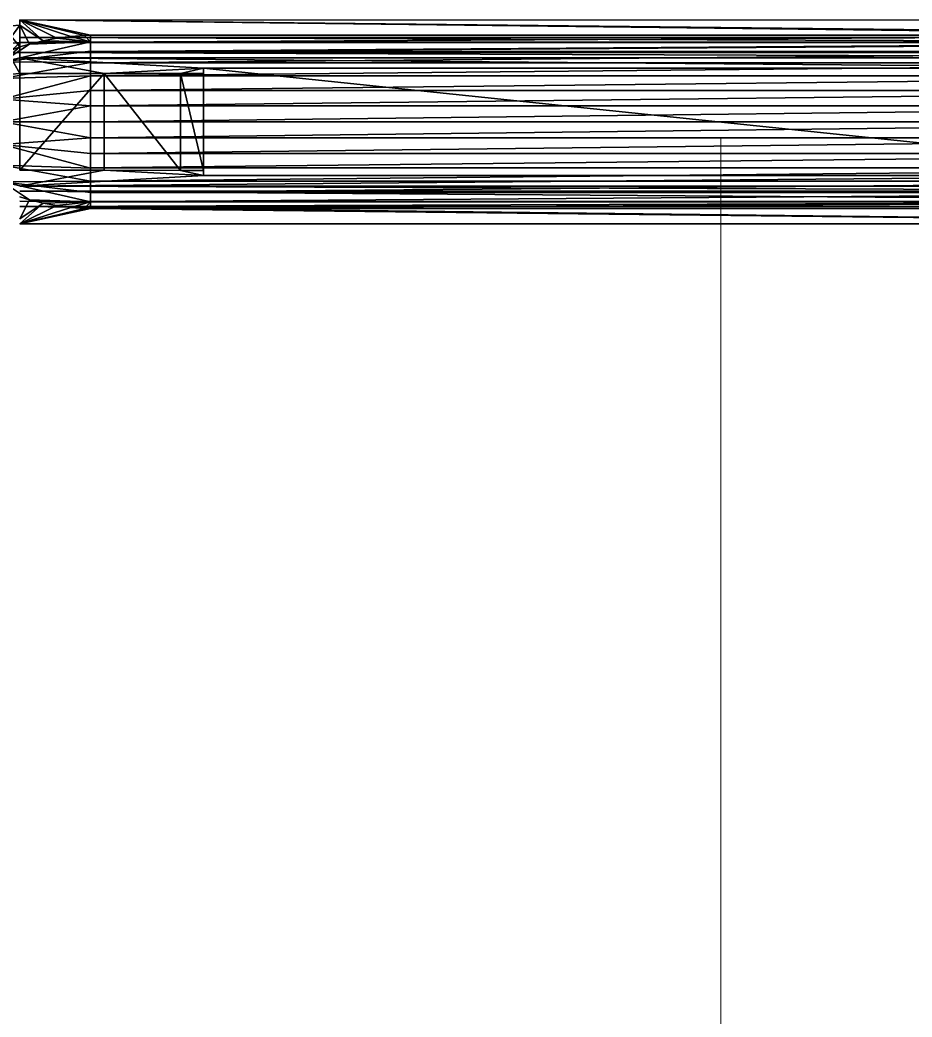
# Model space of a CAD drawing. Header units: inches. Extents: x 0 to 46333, y 12439 to 30520.
# Drawn here: x 14570 to 14920.9, y 18393.4 to 18785.5 of the extents above; entities that cross this region are included whole.
import ezdxf

# ---------------------------------------------------------------- set-up
doc = ezdxf.new("R2010")
doc.units = ezdxf.units.IN
doc.header["$MEASUREMENT"] = 0
doc.layers.add('DLX_FL1_LUM', color=7, linetype='Continuous', true_color=0xffd400)
doc.layers.add('WIRING', color=3, linetype='Continuous', lineweight=0)

msp = doc.modelspace()

# ---------------------------------------------------------------- linework, layer by layer
at = {"layer": 'DLX_FL1_LUM'}
for points in [[(14570.03, 18785.5, 0), (15149.38, 18778.63, 0)], [(15149.38, 18785.48, 0), (14570.03, 18785.5, 0)], [(15149.38, 18778.63, 0), (14570.03, 18785.5, 0)], [(14570.03, 18785.5, 0), (14570.03, 18778.65, 0)], [(14570.03, 18785.5, 0), (14570.03, 18783.5, 0)], [(14570.03, 18778.65, 0), (14570.03, 18785.5, 0)], [(15121.64, 18779.51, 0), (14570.03, 18785.5, 0)], [(14570.03, 18785.5, 0), (15149.38, 18785.48, 0)], [(14595.37, 18779.43, 0), (14570.03, 18785.5, 0)], [(14570.03, 18785.5, 0), (14597.77, 18779.52, 0)], [(14570.03, 18783.5, 0), (14570.03, 18785.5, 0)], [(14570.03, 18785.5, 0), (14579.16, 18777.3, 0)], [(14597.77, 18779.52, 0), (14570.03, 18785.5, 0)], [(14570.03, 18785.5, 0), (15121.64, 18779.51, 0)], [(14590.02, 18779.02, 0), (14570.03, 18785.5, 0)], [(14570.03, 18785.5, 0), (14595.37, 18779.43, 0)], [(14584.6, 18778.31, 0), (14570.03, 18785.5, 0)], [(14570.03, 18785.5, 0), (14590.02, 18779.02, 0)], [(14579.16, 18777.3, 0), (14570.03, 18785.5, 0)], [(14570.03, 18785.5, 0), (14584.6, 18778.31, 0)], [(14570.03, 18783.5, 0), (14563.42, 18782.92, 0)], [(14563.42, 18782.92, 0), (14570.03, 18783.5, 0)], [(14570.03, 18774.89, 0), (14563.42, 18782.92, 0)], [(14563.42, 18782.92, 0), (14570.03, 18774.89, 0)], [(14570.03, 18783.5, 0), (14564.77, 18776.2, 0)], [(14564.77, 18776.2, 0), (14570.03, 18783.5, 0)], [(14570.03, 18778.65, 0), (14570.03, 18783.5, 0)], [(14570.03, 18783.5, 0), (14570.03, 18776.64, 0)], [(14570.03, 18783.5, 0), (14570.03, 18778.65, 0)], [(14570.03, 18776.64, 0), (14570.03, 18783.5, 0)], [(14570.03, 18783.5, 0), (14570.03, 18774.89, 0)], [(14579.16, 18777.3, 0), (14570.03, 18783.5, 0)], [(14570.03, 18774.89, 0), (14570.03, 18783.5, 0)], [(14570.03, 18783.5, 0), (14573.79, 18775.99, 0)], [(14573.79, 18775.99, 0), (14570.03, 18783.5, 0)], [(14570.03, 18783.5, 0), (14579.16, 18777.3, 0)], [(14570.03, 18778.65, 0), (15149.38, 18778.63, 0)], [(14570.03, 18776.64, 0), (14570.03, 18778.65, 0)], [(14570.03, 18778.65, 0), (15149.38, 18776.62, 0)], [(15149.38, 18778.63, 0), (14570.03, 18778.65, 0)], [(15149.38, 18776.62, 0), (14570.03, 18778.65, 0)], [(14570.03, 18778.65, 0), (14570.03, 18776.64, 0)], [(14579.16, 18777.3, 0), (14573.79, 18775.99, 0)], [(14573.79, 18775.99, 0), (14579.16, 18777.3, 0)], [(14584.6, 18778.31, 0), (14579.16, 18777.3, 0)], [(14579.16, 18777.3, 0), (14584.6, 18778.31, 0)], [(14579.16, 18777.3, 0), (14597.77, 18776.84, 0)], [(14597.77, 18776.84, 0), (14579.16, 18777.3, 0)], [(14590.02, 18779.02, 0), (14584.6, 18778.31, 0)], [(14584.6, 18778.31, 0), (14590.02, 18779.02, 0)], [(14584.6, 18778.31, 0), (14597.77, 18776.84, 0)], [(14597.77, 18776.84, 0), (14584.6, 18778.31, 0)], [(14595.37, 18779.43, 0), (14590.02, 18779.02, 0)], [(14590.02, 18779.02, 0), (14595.37, 18779.43, 0)], [(14590.02, 18779.02, 0), (14597.77, 18776.84, 0)], [(14597.77, 18776.84, 0), (14590.02, 18779.02, 0)], [(14597.77, 18779.52, 0), (14595.37, 18779.43, 0)], [(14595.37, 18779.43, 0), (14597.77, 18779.52, 0)], [(14597.77, 18776.84, 0), (14595.37, 18779.43, 0)], [(14595.37, 18779.43, 0), (14597.77, 18776.84, 0)], [(14597.77, 18776.84, 0), (14597.77, 18779.52, 0)], [(14597.77, 18779.52, 0), (14597.77, 18779.49, 0)], [(15121.64, 18779.51, 0), (14597.77, 18779.52, 0)], [(14597.77, 18779.52, 0), (15121.64, 18779.51, 0)], [(14597.77, 18779.49, 0), (14597.77, 18779.52, 0)], [(14597.77, 18779.52, 0), (14597.77, 18776.84, 0)], [(14597.77, 18779.49, 0), (15121.64, 18779.51, 0)], [(15121.64, 18779.51, 0), (14597.77, 18779.49, 0)], [(14597.77, 18779.49, 0), (14597.77, 18776.84, 0)], [(14597.77, 18776.84, 0), (14597.77, 18779.49, 0)], [(14597.77, 18779.49, 0), (14597.77, 18776.8, 0)], [(15121.64, 18779.47, 0), (14597.77, 18779.49, 0)], [(14597.77, 18779.49, 0), (15121.64, 18779.47, 0)], [(14597.77, 18776.8, 0), (14597.77, 18779.49, 0)], [(14597.77, 18776.8, 0), (15121.64, 18779.47, 0)], [(15121.64, 18779.47, 0), (14597.77, 18776.8, 0)], [(14570.03, 18774.89, 0), (14558.75, 18770.52, 0)], [(14558.75, 18770.52, 0), (14570.03, 18774.89, 0)], [(14597.77, 18776.84, 0), (14563.15, 18768.99, 0)], [(14563.15, 18768.99, 0), (14597.77, 18776.84, 0)], [(14563.15, 18768.99, 0), (14573.79, 18775.99, 0)], [(14573.79, 18775.99, 0), (14563.15, 18768.99, 0)], [(14570.03, 18774.89, 0), (14563.15, 18768.99, 0)], [(14563.15, 18768.99, 0), (14570.03, 18774.89, 0)], [(14563.15, 18768.99, 0), (14597.77, 18773.2, 0)], [(14597.77, 18773.2, 0), (14563.15, 18768.99, 0)], [(14570.03, 18776.64, 0), (14564.77, 18776.2, 0)], [(14564.77, 18776.2, 0), (14570.03, 18776.64, 0)], [(14565.55, 18772.31, 0), (14570.03, 18776.64, 0)], [(14570.03, 18776.64, 0), (14565.55, 18772.31, 0)], [(14570.03, 18776.64, 0), (15149.38, 18776.62, 0)], [(15149.38, 18776.62, 0), (14570.03, 18776.64, 0)], [(14570.03, 18776.64, 0), (14570.03, 18772.68, 0)], [(14570.03, 18772.68, 0), (14570.03, 18776.64, 0)], [(14570.03, 18772.68, 0), (15149.38, 18776.62, 0)], [(15149.38, 18776.62, 0), (14570.03, 18772.68, 0)], [(14573.79, 18775.99, 0), (14570.03, 18774.89, 0)], [(14570.03, 18774.89, 0), (14573.79, 18775.99, 0)], [(14573.79, 18775.99, 0), (14597.77, 18776.84, 0)], [(14597.77, 18776.84, 0), (14573.79, 18775.99, 0)], [(14597.77, 18776.8, 0), (14597.77, 18776.84, 0)], [(14597.77, 18776.84, 0), (14597.77, 18776.8, 0)], [(14597.77, 18773.2, 0), (14597.77, 18776.84, 0)], [(14597.77, 18776.84, 0), (14597.77, 18773.2, 0)], [(14597.77, 18773.2, 0), (14597.77, 18776.8, 0)], [(14597.77, 18776.8, 0), (14597.77, 18773.16, 0)], [(14597.77, 18776.8, 0), (14597.77, 18773.2, 0)], [(15121.64, 18776.78, 0), (14597.77, 18776.8, 0)], [(14597.77, 18776.8, 0), (15121.64, 18776.78, 0)], [(14597.77, 18773.16, 0), (14597.77, 18776.8, 0)], [(14597.77, 18773.16, 0), (15121.64, 18776.78, 0)], [(15121.64, 18776.78, 0), (14597.77, 18773.16, 0)], [(14597.77, 18773.16, 0), (14597.77, 18773.2, 0)], [(14597.77, 18773.2, 0), (14597.77, 18773.16, 0)], [(14597.77, 18768.72, 0), (14597.77, 18773.2, 0)], [(14597.77, 18773.2, 0), (14597.77, 18768.72, 0)], [(14597.77, 18768.72, 0), (14597.77, 18773.16, 0)], [(14597.77, 18773.16, 0), (14597.77, 18768.69, 0)], [(14597.77, 18773.16, 0), (14597.77, 18768.72, 0)], [(15121.64, 18773.14, 0), (14597.77, 18773.16, 0)], [(14597.77, 18773.16, 0), (15121.64, 18773.14, 0)], [(14597.77, 18768.69, 0), (14597.77, 18773.16, 0)], [(14565.55, 18772.31, 0), (14570.03, 18772.68, 0)], [(14570.03, 18772.68, 0), (14565.55, 18772.31, 0)], [(14565.55, 18772.31, 0), (14570.03, 18764.46, 0)], [(14570.03, 18764.46, 0), (14565.55, 18772.31, 0)], [(14570.03, 18770.67, 0), (14570.03, 18772.68, 0)], [(14570.03, 18772.68, 0), (14570.03, 18764.46, 0)], [(15149.38, 18770.65, 0), (14570.03, 18772.68, 0)], [(14570.03, 18772.68, 0), (14570.03, 18770.67, 0)], [(15149.38, 18772.65, 0), (14570.03, 18772.68, 0)], [(14570.03, 18772.68, 0), (15149.38, 18770.65, 0)], [(14570.03, 18772.68, 0), (15149.38, 18772.65, 0)], [(14570.03, 18764.46, 0), (14570.03, 18772.68, 0)], [(14642.2, 18766.51, 0), (14570.03, 18770.67, 0)], [(14570.03, 18770.67, 0), (14603.11, 18764.45, 0)], [(14603.11, 18764.45, 0), (14570.03, 18770.67, 0)], [(14570.03, 18770.67, 0), (14570.03, 18764.46, 0)], [(15149.38, 18770.65, 0), (14570.03, 18770.67, 0)], [(14570.03, 18770.67, 0), (15047.14, 18766.5, 0)], [(15047.14, 18766.5, 0), (14570.03, 18770.67, 0)], [(14570.03, 18770.67, 0), (14642.2, 18766.51, 0)], [(14570.03, 18764.46, 0), (14570.03, 18770.67, 0)], [(14570.03, 18770.67, 0), (15149.38, 18770.65, 0)], [(14597.77, 18768.69, 0), (15121.64, 18773.14, 0)], [(15121.64, 18773.14, 0), (14597.77, 18768.69, 0)], [(14597.77, 18768.72, 0), (14563.15, 18768.99, 0)], [(14563.15, 18768.99, 0), (14597.77, 18768.72, 0)], [(14563.15, 18762.45, 0), (14597.77, 18768.72, 0)], [(14597.77, 18768.72, 0), (14563.15, 18762.45, 0)], [(14597.77, 18768.69, 0), (14597.77, 18768.72, 0)], [(14597.77, 18768.72, 0), (14597.77, 18768.69, 0)], [(14597.77, 18763.54, 0), (14597.77, 18768.72, 0)], [(14597.77, 18768.72, 0), (14597.77, 18763.54, 0)], [(14597.77, 18763.54, 0), (14597.77, 18768.69, 0)], [(14597.77, 18768.69, 0), (14597.77, 18763.51, 0)], [(14597.77, 18768.69, 0), (14597.77, 18763.54, 0)], [(15121.64, 18768.67, 0), (14597.77, 18768.69, 0)], [(14597.77, 18768.69, 0), (15121.64, 18768.67, 0)], [(14597.77, 18763.51, 0), (14597.77, 18768.69, 0)], [(14597.77, 18763.51, 0), (15121.64, 18768.67, 0)], [(15121.64, 18768.67, 0), (14597.77, 18763.51, 0)], [(14603.11, 18764.45, 0), (14642.2, 18766.51, 0)], [(14642.2, 18766.51, 0), (14603.11, 18764.45, 0)], [(14633.24, 18764.45, 0), (14642.2, 18766.51, 0)], [(14642.2, 18766.51, 0), (14633.24, 18764.45, 0)], [(14642.2, 18766.51, 0), (14642.2, 18764.45, 0)], [(14642.2, 18724.31, 0), (14642.2, 18766.51, 0)], [(14642.2, 18766.51, 0), (14642.2, 18724.31, 0)], [(15047.14, 18724.29, 0), (14642.2, 18766.51, 0)], [(15047.14, 18766.5, 0), (14642.2, 18766.51, 0)], [(14642.2, 18766.51, 0), (15047.14, 18724.29, 0)], [(14642.2, 18764.45, 0), (14642.2, 18766.51, 0)], [(14642.2, 18766.51, 0), (15047.14, 18766.5, 0)], [(14597.77, 18763.54, 0), (14563.15, 18762.45, 0)], [(14563.15, 18754.34, 0), (14597.77, 18763.54, 0)], [(14563.15, 18762.45, 0), (14597.77, 18763.54, 0)], [(14597.77, 18763.54, 0), (14563.15, 18754.34, 0)], [(14566.72, 18764.17, 0), (14570.03, 18764.46, 0)], [(14570.03, 18764.46, 0), (14566.72, 18764.17, 0)], [(14570.03, 18764.46, 0), (14603.11, 18764.45, 0)], [(14570.03, 18764.46, 0), (14570.03, 18726.37, 0)], [(14603.11, 18764.45, 0), (14570.03, 18764.46, 0)], [(14570.03, 18726.37, 0), (14570.03, 18764.46, 0)], [(14603.11, 18764.45, 0), (14570.03, 18726.37, 0)], [(14570.03, 18726.37, 0), (14603.11, 18764.45, 0)], [(14597.77, 18763.51, 0), (14597.77, 18763.54, 0)], [(14597.77, 18763.54, 0), (14597.77, 18763.51, 0)], [(14597.77, 18757.81, 0), (14597.77, 18763.54, 0)], [(14597.77, 18763.54, 0), (14597.77, 18757.81, 0)], [(14597.77, 18757.81, 0), (14597.77, 18763.51, 0)], [(14597.77, 18763.51, 0), (14597.77, 18757.79, 0)], [(14597.77, 18763.51, 0), (14597.77, 18757.81, 0)], [(15121.64, 18763.49, 0), (14597.77, 18763.51, 0)], [(14597.77, 18763.51, 0), (15121.64, 18763.49, 0)], [(14597.77, 18757.79, 0), (14597.77, 18763.51, 0)], [(14597.77, 18757.79, 0), (15121.64, 18763.49, 0)], [(15121.64, 18763.49, 0), (14597.77, 18757.79, 0)], [(14603.11, 18764.45, 0), (14633.24, 18764.45, 0)], [(14603.11, 18726.37, 0), (14603.11, 18764.45, 0)], [(14603.11, 18764.45, 0), (14633.24, 18764.45, 0)], [(14633.24, 18764.45, 0), (14603.11, 18764.45, 0)], [(14603.11, 18764.45, 0), (14633.24, 18764.45, 0)], [(14633.24, 18764.45, 0), (14603.11, 18764.45, 0)], [(14603.11, 18764.45, 0), (14603.11, 18764.45, 0)], [(14603.11, 18726.37, 0), (14603.11, 18764.45, 0)], [(14603.11, 18764.45, 0), (14603.11, 18764.45, 0)], [(14603.11, 18764.45, 0), (14603.11, 18726.37, 0)], [(14603.11, 18726.37, 0), (14603.11, 18764.45, 0)], [(14603.11, 18764.45, 0), (14603.11, 18726.37, 0)], [(14603.11, 18764.45, 0), (14633.24, 18726.36, 0)], [(14633.24, 18764.45, 0), (14603.11, 18764.45, 0)], [(14633.24, 18726.36, 0), (14603.11, 18764.45, 0)], [(14603.11, 18764.45, 0), (14603.11, 18726.37, 0)], [(14642.2, 18726.36, 0), (14633.24, 18764.45, 0)], [(14633.24, 18764.45, 0), (14633.24, 18726.36, 0)], [(14642.2, 18764.45, 0), (14633.24, 18764.45, 0)], [(14633.24, 18764.45, 0), (14642.2, 18726.36, 0)], [(14633.24, 18764.45, 0), (14642.2, 18764.45, 0)], [(14633.24, 18764.45, 0), (14633.24, 18726.36, 0)], [(14633.24, 18726.36, 0), (14633.24, 18764.45, 0)], [(14633.24, 18764.45, 0), (14633.24, 18726.36, 0)], [(14633.24, 18726.36, 0), (14633.24, 18764.45, 0)], [(14633.24, 18764.45, 0), (14633.24, 18764.45, 0)], [(14633.24, 18764.45, 0), (14633.24, 18764.45, 0)], [(14633.24, 18726.36, 0), (14633.24, 18764.45, 0)], [(14642.2, 18726.36, 0), (14642.2, 18764.45, 0)], [(14642.2, 18764.45, 0), (14642.2, 18726.36, 0)], [(14642.2, 18724.31, 0), (14642.2, 18764.45, 0)], [(14642.2, 18764.45, 0), (14642.2, 18724.31, 0)], [(14563.15, 18754.34, 0), (14597.77, 18757.81, 0)], [(14597.77, 18757.81, 0), (14563.15, 18754.34, 0)], [(14597.77, 18757.79, 0), (14597.77, 18757.81, 0)], [(14597.77, 18757.81, 0), (14597.77, 18757.79, 0)], [(14597.77, 18751.71, 0), (14597.77, 18757.81, 0)], [(14597.77, 18757.81, 0), (14597.77, 18751.71, 0)], [(14597.77, 18751.71, 0), (14597.77, 18757.79, 0)], [(14597.77, 18757.79, 0), (14597.77, 18751.7, 0)], [(14597.77, 18757.79, 0), (14597.77, 18751.71, 0)], [(15121.64, 18757.77, 0), (14597.77, 18757.79, 0)], [(14597.77, 18757.79, 0), (15121.64, 18757.77, 0)], [(14597.77, 18751.7, 0), (14597.77, 18757.79, 0)], [(14597.77, 18751.7, 0), (15121.64, 18757.77, 0)], [(15121.64, 18757.77, 0), (14597.77, 18751.7, 0)], [(14597.77, 18751.71, 0), (14563.15, 18754.34, 0)], [(14563.15, 18754.34, 0), (14597.77, 18751.71, 0)], [(14563.15, 18745.41, 0), (14597.77, 18751.71, 0)], [(14597.77, 18751.71, 0), (14563.15, 18745.41, 0)], [(14597.77, 18745.41, 0), (14597.77, 18751.71, 0)], [(14597.77, 18751.71, 0), (14597.77, 18751.7, 0)], [(14597.77, 18751.7, 0), (14597.77, 18751.71, 0)], [(14597.77, 18751.71, 0), (14597.77, 18745.41, 0)], [(14597.77, 18751.7, 0), (14597.77, 18745.41, 0)], [(14597.77, 18745.41, 0), (14597.77, 18751.7, 0)], [(14597.77, 18751.7, 0), (14597.77, 18745.41, 0)], [(15121.64, 18751.68, 0), (14597.77, 18751.7, 0)], [(14597.77, 18751.7, 0), (15121.64, 18751.68, 0)], [(14597.77, 18745.41, 0), (14597.77, 18751.7, 0)], [(14597.77, 18745.41, 0), (15121.64, 18751.68, 0)], [(15121.64, 18751.68, 0), (14597.77, 18745.41, 0)], [(14563.15, 18745.41, 0), (14597.77, 18739.11, 0)], [(14597.77, 18739.11, 0), (14563.15, 18745.41, 0)], [(14563.15, 18745.41, 0), (14597.77, 18745.41, 0)], [(14597.77, 18745.41, 0), (14563.15, 18745.41, 0)], [(14597.77, 18739.11, 0), (14597.77, 18745.41, 0)], [(14597.77, 18745.41, 0), (14597.77, 18739.13, 0)], [(14597.77, 18745.41, 0), (14597.77, 18745.41, 0)], [(14597.77, 18745.41, 0), (14597.77, 18739.13, 0)], [(14597.77, 18739.13, 0), (14597.77, 18745.41, 0)], [(14597.77, 18745.41, 0), (14597.77, 18745.41, 0)], [(14597.77, 18745.41, 0), (14597.77, 18739.11, 0)], [(15121.64, 18745.39, 0), (14597.77, 18745.41, 0)], [(14597.77, 18745.41, 0), (15121.64, 18745.39, 0)], [(14597.77, 18739.13, 0), (14597.77, 18745.41, 0)], [(14597.77, 18739.13, 0), (15121.64, 18745.39, 0)], [(15121.64, 18745.39, 0), (14597.77, 18739.13, 0)], [(14597.77, 18739.11, 0), (14563.15, 18736.48, 0)], [(14563.15, 18736.48, 0), (14597.77, 18739.11, 0)], [(14597.77, 18739.11, 0), (14597.77, 18739.13, 0)], [(14597.77, 18739.13, 0), (14597.77, 18733.03, 0)], [(14597.77, 18739.13, 0), (14597.77, 18739.11, 0)], [(15121.64, 18739.11, 0), (14597.77, 18739.13, 0)], [(14597.77, 18739.13, 0), (15121.64, 18739.11, 0)], [(14597.77, 18733.03, 0), (14597.77, 18739.13, 0)], [(14597.77, 18733.01, 0), (14597.77, 18739.11, 0)], [(14597.77, 18739.11, 0), (14597.77, 18733.03, 0)], [(14597.77, 18733.03, 0), (14597.77, 18739.11, 0)], [(14597.77, 18739.11, 0), (14597.77, 18733.01, 0)], [(14597.77, 18733.03, 0), (15121.64, 18739.11, 0)], [(15121.64, 18739.11, 0), (14597.77, 18733.03, 0)], [(14563.15, 18736.48, 0), (14597.77, 18727.28, 0)], [(14563.15, 18736.48, 0), (14597.77, 18733.01, 0)], [(14597.77, 18727.28, 0), (14563.15, 18736.48, 0)], [(14597.77, 18733.01, 0), (14563.15, 18736.48, 0)], [(14597.77, 18733.01, 0), (14597.77, 18733.03, 0)], [(14597.77, 18733.03, 0), (14597.77, 18727.31, 0)], [(14597.77, 18733.03, 0), (14597.77, 18733.01, 0)], [(15121.64, 18733.01, 0), (14597.77, 18733.03, 0)], [(14597.77, 18733.03, 0), (15121.64, 18733.01, 0)], [(14597.77, 18727.31, 0), (14597.77, 18733.03, 0)], [(14597.77, 18727.28, 0), (14597.77, 18733.01, 0)], [(14597.77, 18733.01, 0), (14597.77, 18727.31, 0)], [(14597.77, 18727.31, 0), (14597.77, 18733.01, 0)], [(14597.77, 18733.01, 0), (14597.77, 18727.28, 0)], [(14597.77, 18727.31, 0), (15121.64, 18733.01, 0)], [(15121.64, 18733.01, 0), (14597.77, 18727.31, 0)], [(14597.77, 18727.28, 0), (14563.15, 18728.37, 0)], [(14597.77, 18722.1, 0), (14563.15, 18728.37, 0)], [(14563.15, 18728.37, 0), (14597.77, 18727.28, 0)], [(14563.15, 18728.37, 0), (14597.77, 18722.1, 0)], [(14603.11, 18726.37, 0), (14570.03, 18720.15, 0)], [(14570.03, 18720.15, 0), (14603.11, 18726.37, 0)], [(14603.11, 18726.37, 0), (14570.03, 18726.37, 0)], [(14570.03, 18726.37, 0), (14603.11, 18726.37, 0)], [(14597.77, 18727.28, 0), (14597.77, 18727.31, 0)], [(14597.77, 18727.31, 0), (14597.77, 18722.13, 0)], [(14597.77, 18727.31, 0), (14597.77, 18727.28, 0)], [(15121.63, 18727.29, 0), (14597.77, 18727.31, 0)], [(14597.77, 18727.31, 0), (15121.63, 18727.29, 0)], [(14597.77, 18722.13, 0), (14597.77, 18727.31, 0)], [(14597.77, 18722.13, 0), (15121.63, 18727.29, 0)], [(15121.63, 18727.29, 0), (14597.77, 18722.13, 0)], [(14597.77, 18722.1, 0), (14597.77, 18727.28, 0)], [(14597.77, 18727.28, 0), (14597.77, 18722.13, 0)], [(14597.77, 18722.13, 0), (14597.77, 18727.28, 0)], [(14597.77, 18727.28, 0), (14597.77, 18722.1, 0)], [(14603.11, 18726.37, 0), (14642.2, 18724.31, 0)], [(14633.24, 18726.36, 0), (14603.11, 18726.37, 0)], [(14642.2, 18724.31, 0), (14603.11, 18726.37, 0)], [(14603.11, 18726.37, 0), (14603.11, 18726.37, 0)], [(14633.24, 18726.36, 0), (14603.11, 18726.37, 0)], [(14603.11, 18726.37, 0), (14603.11, 18726.37, 0)], [(14603.11, 18726.37, 0), (14633.24, 18726.36, 0)], [(14633.24, 18726.36, 0), (14603.11, 18726.37, 0)], [(14603.11, 18726.37, 0), (14633.24, 18726.36, 0)], [(14603.11, 18726.37, 0), (14633.24, 18726.36, 0)], [(14633.24, 18726.36, 0), (14642.2, 18726.36, 0)], [(14633.24, 18726.36, 0), (14642.2, 18724.31, 0)], [(14642.2, 18726.36, 0), (14633.24, 18726.36, 0)], [(14642.2, 18724.31, 0), (14633.24, 18726.36, 0)], [(14633.24, 18726.36, 0), (14633.24, 18726.36, 0)], [(14633.24, 18726.36, 0), (14633.24, 18726.36, 0)], [(14642.2, 18726.36, 0), (14642.2, 18724.31, 0)], [(14642.2, 18724.31, 0), (14642.2, 18726.36, 0)], [(14570.03, 18720.15, 0), (14642.2, 18724.31, 0)], [(14642.2, 18724.31, 0), (14570.03, 18720.15, 0)], [(14570.03, 18720.15, 0), (15047.14, 18724.29, 0)], [(15047.14, 18724.29, 0), (14570.03, 18720.15, 0)], [(14642.2, 18724.31, 0), (15047.14, 18724.29, 0)], [(15047.14, 18724.29, 0), (14642.2, 18724.31, 0)], [(14563.15, 18721.83, 0), (14597.77, 18722.1, 0)], [(14597.77, 18722.1, 0), (14563.15, 18721.83, 0)], [(14563.15, 18721.83, 0), (14597.77, 18717.62, 0)], [(14597.77, 18713.98, 0), (14563.15, 18721.83, 0)], [(14563.15, 18721.83, 0), (14597.77, 18713.98, 0)], [(14573.79, 18714.83, 0), (14563.15, 18721.83, 0)], [(14563.15, 18721.83, 0), (14573.79, 18714.83, 0)], [(14597.77, 18717.62, 0), (14563.15, 18721.83, 0)], [(14570.03, 18720.15, 0), (15149.38, 18720.13, 0)], [(15149.38, 18720.13, 0), (14570.03, 18720.15, 0)], [(14570.03, 18720.15, 0), (15149.38, 18718.13, 0)], [(15149.38, 18718.13, 0), (14570.03, 18720.15, 0)], [(14597.77, 18722.1, 0), (14597.77, 18722.13, 0)], [(14597.77, 18722.13, 0), (14597.77, 18717.66, 0)], [(14597.77, 18722.13, 0), (14597.77, 18722.1, 0)], [(15121.63, 18722.11, 0), (14597.77, 18722.13, 0)], [(14597.77, 18722.13, 0), (15121.63, 18722.11, 0)], [(14597.77, 18717.66, 0), (14597.77, 18722.13, 0)], [(14597.77, 18717.66, 0), (15121.63, 18722.11, 0)], [(15121.63, 18722.11, 0), (14597.77, 18717.66, 0)], [(14597.77, 18717.62, 0), (14597.77, 18722.1, 0)], [(14597.77, 18722.1, 0), (14597.77, 18717.66, 0)], [(14597.77, 18717.66, 0), (14597.77, 18722.1, 0)], [(14597.77, 18722.1, 0), (14597.77, 18717.62, 0)], [(15149.38, 18718.13, 0), (14570.03, 18718.15, 0)], [(14570.03, 18718.15, 0), (15149.38, 18714.16, 0)], [(14570.03, 18718.15, 0), (15149.38, 18718.13, 0)], [(15149.38, 18714.16, 0), (14570.03, 18718.15, 0)], [(14570.03, 18715.94, 0), (14573.79, 18714.83, 0)], [(14573.79, 18714.83, 0), (14570.03, 18715.94, 0)], [(14573.79, 18714.83, 0), (14570.03, 18707.32, 0)], [(14570.03, 18707.32, 0), (14573.79, 18714.83, 0)], [(14573.79, 18714.83, 0), (14579.16, 18713.52, 0)], [(14573.79, 18714.83, 0), (14597.77, 18713.98, 0)], [(14579.16, 18713.52, 0), (14573.79, 18714.83, 0)], [(14597.77, 18713.98, 0), (14573.79, 18714.83, 0)], [(14597.77, 18717.66, 0), (14597.77, 18717.62, 0)], [(14597.77, 18717.62, 0), (14597.77, 18717.66, 0)], [(14597.77, 18717.66, 0), (14597.77, 18714.02, 0)], [(15121.63, 18717.64, 0), (14597.77, 18717.66, 0)], [(14597.77, 18717.66, 0), (15121.63, 18717.64, 0)], [(14597.77, 18714.02, 0), (14597.77, 18717.66, 0)], [(14597.77, 18714.02, 0), (15121.63, 18717.64, 0)], [(15121.63, 18717.64, 0), (14597.77, 18714.02, 0)], [(14597.77, 18714.02, 0), (14597.77, 18717.62, 0)], [(14597.77, 18717.62, 0), (14597.77, 18714.02, 0)], [(14597.77, 18713.98, 0), (14597.77, 18717.62, 0)], [(14597.77, 18717.62, 0), (14597.77, 18713.98, 0)], [(14570.03, 18714.18, 0), (15149.38, 18714.16, 0)], [(15149.38, 18714.16, 0), (14570.03, 18714.18, 0)], [(14570.03, 18712.17, 0), (15149.38, 18714.16, 0)], [(15149.38, 18714.16, 0), (14570.03, 18712.17, 0)], [(14579.16, 18713.52, 0), (14570.03, 18705.32, 0)], [(14570.03, 18707.32, 0), (14579.16, 18713.52, 0)], [(14579.16, 18713.52, 0), (14570.03, 18707.32, 0)], [(14570.03, 18705.32, 0), (14579.16, 18713.52, 0)], [(14584.59, 18712.51, 0), (14570.03, 18705.32, 0)], [(14570.03, 18705.32, 0), (14584.59, 18712.51, 0)], [(14570.03, 18712.17, 0), (15149.38, 18705.3, 0)], [(15149.38, 18712.15, 0), (14570.03, 18712.17, 0)], [(15149.38, 18705.3, 0), (14570.03, 18712.17, 0)], [(14570.03, 18712.17, 0), (15149.38, 18712.15, 0)], [(14590.02, 18711.8, 0), (14570.03, 18705.32, 0)], [(14570.03, 18705.32, 0), (14590.02, 18711.8, 0)], [(14595.37, 18711.39, 0), (14570.03, 18705.32, 0)], [(14570.03, 18705.32, 0), (14595.37, 18711.39, 0)], [(14570.03, 18705.32, 0), (14597.77, 18711.3, 0)], [(14597.77, 18711.3, 0), (14570.03, 18705.32, 0)], [(14579.16, 18713.52, 0), (14597.77, 18713.98, 0)], [(14597.77, 18713.98, 0), (14579.16, 18713.52, 0)], [(14579.16, 18713.52, 0), (14584.59, 18712.51, 0)], [(14584.59, 18712.51, 0), (14579.16, 18713.52, 0)], [(14584.59, 18712.51, 0), (14597.77, 18713.98, 0)], [(14597.77, 18713.98, 0), (14584.59, 18712.51, 0)], [(14584.59, 18712.51, 0), (14590.02, 18711.8, 0)], [(14590.02, 18711.8, 0), (14584.59, 18712.51, 0)], [(14590.02, 18711.8, 0), (14597.77, 18713.98, 0)], [(14597.77, 18713.98, 0), (14590.02, 18711.8, 0)], [(14590.02, 18711.8, 0), (14595.37, 18711.39, 0)], [(14595.37, 18711.39, 0), (14590.02, 18711.8, 0)], [(14595.37, 18711.39, 0), (14597.77, 18713.98, 0)], [(14597.77, 18713.98, 0), (14595.37, 18711.39, 0)], [(14595.37, 18711.39, 0), (14597.77, 18711.3, 0)], [(14597.77, 18711.3, 0), (14595.37, 18711.39, 0)], [(14597.77, 18713.98, 0), (14597.77, 18714.02, 0)], [(14597.77, 18714.02, 0), (14597.77, 18711.33, 0)], [(14597.77, 18714.02, 0), (14597.77, 18713.98, 0)], [(15121.63, 18714, 0), (14597.77, 18714.02, 0)], [(14597.77, 18714.02, 0), (15121.63, 18714, 0)], [(14597.77, 18711.33, 0), (14597.77, 18714.02, 0)], [(14597.77, 18711.33, 0), (15121.63, 18714, 0)], [(15121.63, 18714, 0), (14597.77, 18711.33, 0)], [(14597.77, 18711.33, 0), (14597.77, 18713.98, 0)], [(14597.77, 18713.98, 0), (14597.77, 18711.33, 0)], [(14597.77, 18711.3, 0), (14597.77, 18713.98, 0)], [(14597.77, 18713.98, 0), (14597.77, 18711.3, 0)], [(14597.77, 18711.33, 0), (14597.77, 18711.3, 0)], [(14597.77, 18711.3, 0), (14597.77, 18711.33, 0)], [(14597.77, 18711.33, 0), (15121.63, 18711.31, 0)], [(15121.63, 18711.31, 0), (14597.77, 18711.33, 0)], [(15121.63, 18711.31, 0), (14597.77, 18711.3, 0)], [(14597.77, 18711.3, 0), (15121.63, 18711.31, 0)], [(14597.77, 18711.3, 0), (15149.38, 18705.3, 0)], [(15149.38, 18705.3, 0), (14597.77, 18711.3, 0)], [(14597.77, 18711.3, 0), (15121.63, 18711.28, 0)], [(15121.63, 18711.28, 0), (14597.77, 18711.3, 0)], [(14570.03, 18705.32, 0), (15149.38, 18705.3, 0)], [(15149.38, 18705.3, 0), (14570.03, 18705.32, 0)]]:
    msp.add_polyline3d(points, dxfattribs=at)
at = {"layer": 'WIRING'}
msp.add_line((14845.79, 17538.99), (14845.79, 18738.95), dxfattribs=at)

doc.saveas('drawing.dxf')
